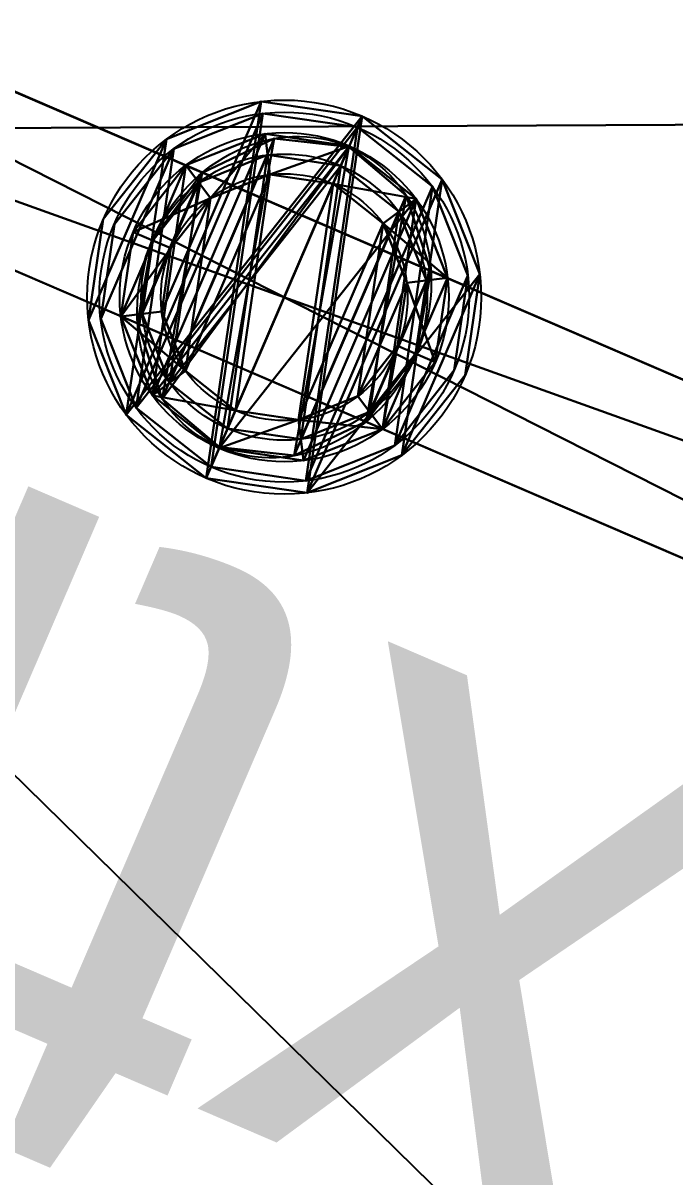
# Model space of a CAD drawing. Extents: x -372 to 678, y -263 to 741.
# Drawn here: x 207.919 to 208.911, y 74.024 to 75.78 of the extents above; entities that cross this region are included whole.
import ezdxf

# ---------------------------------------------------------------- set-up
doc = ezdxf.new("R2010")
doc.units = 0
doc.header["$LTSCALE"] = 0.0254
doc.layers.get('0').update_dxf_attribs({"linetype": 'CONTINUOUS'})
doc.layers.add('LOCATION_SNAPSHOT', color=144, linetype='CONTINUOUS')
doc.layers.add('LOCATION_TERRAIN', color=36, linetype='CONTINUOUS')

# ---------------------------------------------------------------- blocks, each defined once
blk = doc.blocks.new('LOCATION_SNAPSHOT')
at = {"color": 8}
mesh = blk.add_polyface(dxfattribs=at)
corners = [(-369.3084, -262.9446), (369.3059, 262.9472), (-371.8207, 259.3767), (371.8242, -259.3771)]
mesh.append_faces([[corners[k] for k in face] for face in [(0, 1, 2), (1, 0, 3)]], dxfattribs={"vtx0": -1, "color": 8})
blk = doc.blocks.new('LOCATION_TERRAIN')
at = {"color": 8}
mesh = blk.add_polyface(dxfattribs=at)
corners = [(219.4672, 75.6761, 3.7452), (219.4072, 88.1124, 4.8581), (206.8457, 88.0519, 4.3873)]
mesh.append_faces([[corners[k] for k in face] for face in [(0, 1, 2)]], dxfattribs={"color": 8})
mesh = blk.add_polyface(dxfattribs=at)
corners = [(219.4672, 75.6761, 3.7452), (206.8457, 88.0519, 4.3873), (206.9056, 75.6156, 3.3829)]
mesh.append_faces([[corners[k] for k in face] for face in [(0, 1, 2)]], dxfattribs={"color": 8})
mesh = blk.add_polyface(dxfattribs=at)
corners = [(219.5271, 63.2399, 3.7878), (219.4672, 75.6761, 3.7452), (206.9056, 75.6156, 3.3829)]
mesh.append_faces([[corners[k] for k in face] for face in [(0, 1, 2)]], dxfattribs={"color": 8})
mesh = blk.add_polyface(dxfattribs=at)
corners = [(219.5271, 63.2399, 3.7878), (206.9056, 75.6156, 3.3829), (206.9656, 63.1793, 3.534)]
mesh.append_faces([[corners[k] for k in face] for face in [(0, 1, 2)]], dxfattribs={"color": 8})
blk = doc.blocks.new('GROUP_52')
at = {"color": 0}
mesh = blk.add_polyface(dxfattribs=at)
corners = [(-0.25, 0.205, -0.25), (-0.0833, 0, -0.25), (-0.25, 0, -0.25), (-0.0833, 0.1756, -0.25), (-0.0697, 0.7005, -0.25), (0.077, 0.6163, -0.25), (0.2233, 1.0535, -0.25), (0.336, 0.9284, -0.25), (0.6046, 1.3085, -0.25), (0.6812, 1.1593, -0.25), (1.0417, 1.4728, -0.25), (1.0855, 1.3113, -0.25), (1.5104, 1.5534, -0.25), (1.5246, 1.3867, -0.25), (1.9896, 1.5534, -0.25), (1.9754, 1.3867, -0.25), (2.4145, 1.3113, -0.25), (2.4583, 1.4728, -0.25), (2.8188, 1.1593, -0.25), (2.8954, 1.3085, -0.25), (3.164, 0.9284, -0.25), (3.2767, 1.0535, -0.25), (3.423, 0.6163, -0.25), (3.5697, 0.7005, -0.25), (3.5833, 0.1756, -0.25), (3.75, 0.205, -0.25), (3.75, 0, -0.25), (3.5833, 0, -0.25)]
mesh.append_faces([[corners[k] for k in face] for face in [(0, 1, 2)]], dxfattribs={"vtx0": -1, "color": 0})
mesh.append_faces([[corners[k] for k in face] for face in [(1, 0, 3), (3, 4, 5), (5, 6, 7), (7, 8, 9), (9, 10, 11), (11, 12, 13), (13, 14, 15), (15, 14, 16), (16, 17, 18), (18, 19, 20), (20, 21, 22), (22, 23, 24)]], dxfattribs={"vtx0": -1, "vtx1": -1, "color": 0})
mesh.append_faces([[corners[k] for k in face] for face in [(3, 0, 4), (5, 4, 6), (7, 6, 8), (9, 8, 10), (11, 10, 12), (13, 12, 14), (16, 14, 17), (18, 17, 19), (20, 19, 21), (22, 21, 23), (24, 23, 25), (24, 25, 26)]], dxfattribs={"vtx0": -1, "vtx2": -1, "color": 0})
mesh.append_faces([[corners[k] for k in face] for face in [(26, 27, 24)]], dxfattribs={"vtx2": -1, "color": 0})
mesh = blk.add_polyface(dxfattribs=at)
corners = [(0.25, 0, 0.25), (-0.25, 0.205, 0.25), (-0.25, 0, 0.25), (-0.0697, 0.7005, 0.25), (0.2233, 1.0535, 0.25), (0.25, 0.1169, 0.25), (3.75, 0, 0.25), (3.25, 0.1169, 0.25), (3.25, 0, 0.25), (3.2767, 1.0535, 0.25), (3.5697, 0.7005, 0.25), (3.75, 0.205, 0.25), (0.6046, 1.3085, 0.25), (0.3705, 0.448, 0.25), (0.5616, 0.6783, 0.25), (0.8345, 0.8608, 0.25), (1.0417, 1.4728, 0.25), (1.1732, 0.9881, 0.25), (1.5104, 1.5534, 0.25), (1.5531, 1.0534, 0.25), (1.9896, 1.5534, 0.25), (1.9469, 1.0534, 0.25), (2.3268, 0.9881, 0.25), (2.4583, 1.4728, 0.25), (2.6655, 0.8608, 0.25), (2.8954, 1.3085, 0.25), (2.9384, 0.6783, 0.25), (3.1295, 0.448, 0.25)]
mesh.append_faces([[corners[k] for k in face] for face in [(0, 1, 2), (6, 7, 8), (10, 6, 11)]], dxfattribs={"vtx0": -1, "color": 0})
mesh.append_faces([[corners[k] for k in face] for face in [(1, 0, 3), (3, 0, 4), (9, 6, 10), (12, 15, 16), (16, 17, 18), (18, 19, 20), (20, 22, 23), (23, 24, 25), (25, 26, 9)]], dxfattribs={"vtx0": -1, "vtx1": -1, "color": 0})
mesh.append_faces([[corners[k] for k in face] for face in [(7, 6, 9)]], dxfattribs={"vtx0": -1, "vtx1": -1, "vtx2": -1, "color": 0})
mesh.append_faces([[corners[k] for k in face] for face in [(4, 0, 5), (5, 12, 4), (12, 5, 13), (12, 13, 14), (12, 14, 15), (16, 15, 17), (18, 17, 19), (20, 19, 21), (20, 21, 22), (23, 22, 24), (25, 24, 26), (9, 26, 27), (9, 27, 7)]], dxfattribs={"vtx0": -1, "vtx2": -1, "color": 0})
mesh = blk.add_polyface(dxfattribs=at)
corners = [(0.336, 0.9284), (0.0833, 0.1462), (0.077, 0.6163), (0.2238, 0.5321), (0.4488, 0.8033), (0.6812, 1.1593), (0.7579, 1.01), (1.0855, 1.3113), (1.1293, 1.1497), (1.5246, 1.3867), (1.5389, 1.2201), (1.9754, 1.3867), (1.9611, 1.2201), (2.3707, 1.1497), (2.4145, 1.3113), (2.7421, 1.01), (2.8188, 1.1593), (3.0512, 0.8033), (3.164, 0.9284), (3.2762, 0.5321), (3.423, 0.6163), (3.4167, 0.1462), (3.5833, 0), (3.4167, 0), (3.5833, 0.1756), (-0.0833, 0.1756), (0.0833, 0), (-0.0833, 0)]
mesh.append_faces([[corners[k] for k in face] for face in [(21, 22, 23), (22, 20, 24), (25, 26, 27)]], dxfattribs={"vtx0": -1, "color": 0})
mesh.append_faces([[corners[k] for k in face] for face in [(0, 1, 2), (1, 0, 3), (3, 0, 4), (4, 5, 6), (6, 7, 8), (8, 9, 10), (10, 11, 12), (12, 11, 13), (13, 14, 15), (15, 16, 17), (17, 18, 19), (19, 20, 21), (26, 2, 1)]], dxfattribs={"vtx0": -1, "vtx1": -1, "color": 0})
mesh.append_faces([[corners[k] for k in face] for face in [(22, 21, 20)]], dxfattribs={"vtx0": -1, "vtx1": -1, "vtx2": -1, "color": 0})
mesh.append_faces([[corners[k] for k in face] for face in [(4, 0, 5), (6, 5, 7), (8, 7, 9), (10, 9, 11), (13, 11, 14), (15, 14, 16), (17, 16, 18), (19, 18, 20), (26, 25, 2)]], dxfattribs={"vtx0": -1, "vtx2": -1, "color": 0})
mesh = blk.add_polyface(dxfattribs=at)
corners = [(0.4488, 0.8033, -0.25), (0.25, 0.1169, -0.25), (0.2238, 0.5321, -0.25), (0.3705, 0.448, -0.25), (0.5616, 0.6783, -0.25), (0.7579, 1.01, -0.25), (0.8345, 0.8608, -0.25), (1.1293, 1.1497, -0.25), (1.1732, 0.9881, -0.25), (1.5389, 1.2201, -0.25), (1.5531, 1.0534, -0.25), (1.9611, 1.2201, -0.25), (1.9469, 1.0534, -0.25), (2.3268, 0.9881, -0.25), (2.3707, 1.1497, -0.25), (2.6655, 0.8608, -0.25), (2.7421, 1.01, -0.25), (2.9384, 0.6783, -0.25), (3.0512, 0.8033, -0.25), (3.1295, 0.448, -0.25), (3.2762, 0.5321, -0.25), (3.25, 0.1169, -0.25), (3.4167, 0, -0.25), (3.25, 0, -0.25), (3.4167, 0.1462, -0.25), (0.0833, 0, -0.25), (0.0833, 0.1462, -0.25), (0.25, 0, -0.25)]
mesh.append_faces([[corners[k] for k in face] for face in [(21, 22, 23), (22, 20, 24), (2, 25, 26)]], dxfattribs={"vtx0": -1, "color": 0})
mesh.append_faces([[corners[k] for k in face] for face in [(0, 1, 2), (1, 0, 3), (3, 0, 4), (4, 5, 6), (6, 7, 8), (8, 9, 10), (10, 11, 12), (12, 11, 13), (13, 14, 15), (15, 16, 17), (17, 18, 19), (19, 20, 21), (25, 2, 27), (27, 2, 1)]], dxfattribs={"vtx0": -1, "vtx1": -1, "color": 0})
mesh.append_faces([[corners[k] for k in face] for face in [(22, 21, 20)]], dxfattribs={"vtx0": -1, "vtx1": -1, "vtx2": -1, "color": 0})
mesh.append_faces([[corners[k] for k in face] for face in [(4, 0, 5), (6, 5, 7), (8, 7, 9), (10, 9, 11), (13, 11, 14), (15, 14, 16), (17, 16, 18), (19, 18, 20)]], dxfattribs={"vtx0": -1, "vtx2": -1, "color": 0})
blk = doc.blocks.new('GROUP72_2')
at = {"color": 9}
blk.add_blockref('GROUP_52', (0, 0), dxfattribs=at)
blk = doc.blocks.new('GROUP71_2')
at = {"color": 0}
ref = blk.add_blockref('GROUP72_2', (0, 0), dxfattribs=at)
ref.add_attrib('Skp_GroupInstanceName', 'extrusions', (0, 0), dxfattribs={"height": 1})
blk = doc.blocks.new('GROUP_50')
at = {"color": 0}
mesh = blk.add_polyface(dxfattribs=at)
corners = [(0, -0.25, 0.25), (2, 0.25, 0.25), (0, 0.25, 0.25), (2, -0.25, 0.25)]
mesh.append_faces([[corners[k] for k in face] for face in [(0, 1, 2), (1, 0, 3)]], dxfattribs={"vtx0": -1, "color": 0})
mesh = blk.add_polyface(dxfattribs=at)
corners = [(2, 0.0833), (0, -0.0833), (0, 0.0833), (2, -0.0833)]
mesh.append_faces([[corners[k] for k in face] for face in [(0, 1, 2), (1, 0, 3)]], dxfattribs={"vtx0": -1, "color": 0})
mesh = blk.add_polyface(dxfattribs=at)
corners = [(0, -0.0833), (2, -0.0833, -0.25), (0, -0.0833, -0.25), (2, -0.0833)]
mesh.append_faces([[corners[k] for k in face] for face in [(0, 1, 2), (1, 0, 3)]], dxfattribs={"vtx0": -1, "color": 0})
mesh = blk.add_polyface(dxfattribs=at)
corners = [(2, -0.0833, -0.25), (0, -0.25, -0.25), (0, -0.0833, -0.25), (2, -0.25, -0.25)]
mesh.append_faces([[corners[k] for k in face] for face in [(0, 1, 2), (1, 0, 3)]], dxfattribs={"vtx0": -1, "color": 0})
mesh = blk.add_polyface(dxfattribs=at)
corners = [(2, -0.25, 0.25), (0, -0.25, -0.25), (2, -0.25, -0.25), (0, -0.25, 0.25)]
mesh.append_faces([[corners[k] for k in face] for face in [(0, 1, 2), (1, 0, 3)]], dxfattribs={"vtx0": -1, "color": 0})
blk = doc.blocks.new('GROUP60_21')
at = {"color": 9}
blk.add_blockref('GROUP_50', (0, 0), dxfattribs=at)
blk = doc.blocks.new('GROUP60_9')
at = {"color": 0}
ref = blk.add_blockref('GROUP60_21', (0, 0), dxfattribs=at)
ref.add_attrib('Skp_GroupInstanceName', 'extrusions', (0, 0), dxfattribs={"height": 1})
blk = doc.blocks.new('GROUP_17')
at = {"color": 0}
for p, q in [((3.5, 0.25, 0.375), (-0.5, 0.25, 0.375)), ((-0.5, 0.25), (3.5, 0.25)), ((3.5, 0.25, 0.375), (-0.5, 0.25, 0.375)), ((-0.5, 0.25), (3.5, 0.25)), ((3.5, 0, 0.375), (-0.5, 0, 0.375)), ((-0.5, 0), (3.5, 0)), ((-0.5, 0), (3.5, 0)), ((3.5, 0, 0.375), (-0.5, 0, 0.375))]:
    blk.add_line(p, q, dxfattribs=at)
mesh = blk.add_polyface(dxfattribs=at)
corners = [(3.5, 0, 0.375), (-0.5, 0.25, 0.375), (-0.5, 0, 0.375), (3.5, 0.25, 0.375)]
mesh.append_faces([[corners[k] for k in face] for face in [(0, 1, 2), (1, 0, 3)]], dxfattribs={"vtx0": -1, "color": 0})
mesh = blk.add_polyface(dxfattribs=at)
corners = [(3.5, 0.25), (-0.5, 0), (-0.5, 0.25), (3.5, 0)]
mesh.append_faces([[corners[k] for k in face] for face in [(0, 1, 2), (1, 0, 3)]], dxfattribs={"vtx0": -1, "color": 0})
mesh = blk.add_polyface(dxfattribs=at)
corners = [(-0.5, 0.25, 0.375), (3.5, 0.25), (-0.5, 0.25), (3.5, 0.25, 0.375)]
mesh.append_faces([[corners[k] for k in face] for face in [(0, 1, 2), (1, 0, 3)]], dxfattribs={"vtx0": -1, "color": 0})
mesh = blk.add_polyface(dxfattribs=at)
corners = [(3.5, 0, 0.375), (-0.5, 0), (3.5, 0), (-0.5, 0, 0.375)]
mesh.append_faces([[corners[k] for k in face] for face in [(0, 1, 2), (1, 0, 3)]], dxfattribs={"vtx0": -1, "color": 0})
blk = doc.blocks.new('GROUP_15')
at = {"color": 0}
for p, q in [((0.2505, 0.4384, 8), (0.2505, 0.501)), ((0.2505, 0.4384, 8), (0.2505, 0.501)), ((0.1566, 0.4132, 8), (0.1252, 0.4674)), ((0.1566, 0.4132, 8), (0.1252, 0.4674)), ((0.3444, 0.4132, 8), (0.3757, 0.4674)), ((0.3444, 0.4132, 8), (0.3757, 0.4674)), ((0.0878, 0.3444, 8), (0.0336, 0.3757)), ((0.0878, 0.3444, 8), (0.0336, 0.3757)), ((0.4132, 0.3444, 8), (0.4674, 0.3757)), ((0.4132, 0.3444, 8), (0.4674, 0.3757)), ((0.0626, 0.2505, 8), (0, 0.2505)), ((0.0626, 0.2505, 8), (0, 0.2505)), ((0.4384, 0.2505, 8), (0.501, 0.2505)), ((0.4384, 0.2505, 8), (0.501, 0.2505)), ((0.0878, 0.1566, 8), (0.0336, 0.1252)), ((0.0878, 0.1566, 8), (0.0336, 0.1252)), ((0.4132, 0.1566, 8), (0.4674, 0.1252)), ((0.4132, 0.1566, 8), (0.4674, 0.1252)), ((0.1566, 0.0878, 8), (0.1252, 0.0336)), ((0.1566, 0.0878, 8), (0.1252, 0.0336)), ((0.3444, 0.0878, 8), (0.3757, 0.0336)), ((0.3444, 0.0878, 8), (0.3757, 0.0336)), ((0.2505, 0.0626, 8), (0.2505, 0)), ((0.2505, 0.0626, 8), (0.2505, 0))]:
    blk.add_line(p, q, dxfattribs=at)
for centre, radius in [((0.2505, 0.2505), 0.2505), ((0.2505, 0.2505), 0.2505), ((0.2505, 0.2505), 0.2505), ((0.2505, 0.2505), 0.2505), ((0.2505, 0.2505), 0.2505), ((0.2505, 0.2505), 0.2505), ((0.2505, 0.2505), 0.2505), ((0.2505, 0.2505), 0.2505), ((0.2505, 0.2505), 0.2505), ((0.2505, 0.2505), 0.2505), ((0.2505, 0.2505), 0.2505), ((0.2505, 0.2505), 0.2505), ((0.2505, 0.2505), 0.2505), ((0.2505, 0.2505, 8), 0.1879), ((0.2505, 0.2505, 8), 0.1879), ((0.2505, 0.2505, 8), 0.1879), ((0.2505, 0.2505, 8), 0.1879), ((0.2505, 0.2505, 8), 0.1879), ((0.2505, 0.2505, 8), 0.1879), ((0.2505, 0.2505, 8), 0.1879), ((0.2505, 0.2505, 8), 0.1879), ((0.2505, 0.2505, 8), 0.1879), ((0.2505, 0.2505, 8), 0.1879), ((0.2505, 0.2505, 8), 0.1879), ((0.2505, 0.2505, 8), 0.1879), ((0.2505, 0.2505, 8), 0.1879)]:
    blk.add_circle(centre, radius, dxfattribs=at)
mesh = blk.add_polyface(dxfattribs=at)
corners = [(0.0336, 0.3757), (0.0336, 0.1252), (0, 0.2505), (0.1252, 0.0336), (0.1252, 0.4674), (0.2505, 0.501), (0.2505, 0), (0.3757, 0.4674), (0.3757, 0.0336), (0.4674, 0.1252), (0.4674, 0.3757), (0.501, 0.2505)]
mesh.append_faces([[corners[k] for k in face] for face in [(0, 1, 2), (9, 10, 11)]], dxfattribs={"vtx0": -1, "color": 0})
mesh.append_faces([[corners[k] for k in face] for face in [(1, 0, 3), (3, 5, 6), (6, 7, 8), (8, 7, 9)]], dxfattribs={"vtx0": -1, "vtx1": -1, "color": 0})
mesh.append_faces([[corners[k] for k in face] for face in [(3, 0, 4), (3, 4, 5), (6, 5, 7), (9, 7, 10)]], dxfattribs={"vtx0": -1, "vtx2": -1, "color": 0})
mesh = blk.add_polyface(dxfattribs=at)
corners = [(0.1566, 0.4132, 8), (0.2505, 0.501), (0.1252, 0.4674), (0.2505, 0.4384, 8)]
mesh.append_faces([[corners[k] for k in face] for face in [(0, 1, 2), (1, 0, 3)]], dxfattribs={"vtx0": -1, "color": 0})
mesh = blk.add_polyface(dxfattribs=at)
corners = [(0.2505, 0.4384, 8), (0.3757, 0.4674), (0.2505, 0.501), (0.3444, 0.4132, 8)]
mesh.append_faces([[corners[k] for k in face] for face in [(0, 1, 2), (1, 0, 3)]], dxfattribs={"vtx0": -1, "color": 0})
mesh = blk.add_polyface(dxfattribs=at)
corners = [(0.1566, 0.4132, 8), (0.0336, 0.3757), (0.0878, 0.3444, 8), (0.1252, 0.4674)]
mesh.append_faces([[corners[k] for k in face] for face in [(0, 1, 2), (1, 0, 3)]], dxfattribs={"vtx0": -1, "color": 0})
mesh = blk.add_polyface(dxfattribs=at)
corners = [(0.4674, 0.3757), (0.3444, 0.4132, 8), (0.4132, 0.3444, 8), (0.3757, 0.4674)]
mesh.append_faces([[corners[k] for k in face] for face in [(0, 1, 2), (1, 0, 3)]], dxfattribs={"vtx0": -1, "color": 0})
mesh = blk.add_polyface(dxfattribs=at)
corners = [(0.0878, 0.1566, 8), (0.0878, 0.3444, 8), (0.0626, 0.2505, 8), (0.1566, 0.0878, 8), (0.1566, 0.4132, 8), (0.2505, 0.0626, 8), (0.2505, 0.4384, 8), (0.3444, 0.0878, 8), (0.3444, 0.4132, 8), (0.4132, 0.1566, 8), (0.4132, 0.3444, 8), (0.4384, 0.2505, 8)]
mesh.append_faces([[corners[k] for k in face] for face in [(0, 1, 2), (10, 9, 11)]], dxfattribs={"vtx0": -1, "color": 0})
mesh.append_faces([[corners[k] for k in face] for face in [(1, 3, 4), (4, 5, 6), (6, 7, 8), (8, 9, 10)]], dxfattribs={"vtx0": -1, "vtx1": -1, "color": 0})
mesh.append_faces([[corners[k] for k in face] for face in [(1, 0, 3), (4, 3, 5), (6, 5, 7), (8, 7, 9)]], dxfattribs={"vtx0": -1, "vtx2": -1, "color": 0})
mesh = blk.add_polyface(dxfattribs=at)
corners = [(0.0626, 0.2505, 8), (0.0336, 0.3757), (0, 0.2505), (0.0878, 0.3444, 8)]
mesh.append_faces([[corners[k] for k in face] for face in [(0, 1, 2), (1, 0, 3)]], dxfattribs={"vtx0": -1, "color": 0})
mesh = blk.add_polyface(dxfattribs=at)
corners = [(0.4674, 0.3757), (0.4384, 0.2505, 8), (0.501, 0.2505), (0.4132, 0.3444, 8)]
mesh.append_faces([[corners[k] for k in face] for face in [(0, 1, 2), (1, 0, 3)]], dxfattribs={"vtx0": -1, "color": 0})
mesh = blk.add_polyface(dxfattribs=at)
corners = [(0.0878, 0.1566, 8), (0, 0.2505), (0.0336, 0.1252), (0.0626, 0.2505, 8)]
mesh.append_faces([[corners[k] for k in face] for face in [(0, 1, 2), (1, 0, 3)]], dxfattribs={"vtx0": -1, "color": 0})
mesh = blk.add_polyface(dxfattribs=at)
corners = [(0.501, 0.2505), (0.4132, 0.1566, 8), (0.4674, 0.1252), (0.4384, 0.2505, 8)]
mesh.append_faces([[corners[k] for k in face] for face in [(0, 1, 2), (1, 0, 3)]], dxfattribs={"vtx0": -1, "color": 0})
mesh = blk.add_polyface(dxfattribs=at)
corners = [(0.1566, 0.0878, 8), (0.0336, 0.1252), (0.1252, 0.0336), (0.0878, 0.1566, 8)]
mesh.append_faces([[corners[k] for k in face] for face in [(0, 1, 2), (1, 0, 3)]], dxfattribs={"vtx0": -1, "color": 0})
mesh = blk.add_polyface(dxfattribs=at)
corners = [(0.4132, 0.1566, 8), (0.3757, 0.0336), (0.4674, 0.1252), (0.3444, 0.0878, 8)]
mesh.append_faces([[corners[k] for k in face] for face in [(0, 1, 2), (1, 0, 3)]], dxfattribs={"vtx0": -1, "color": 0})
mesh = blk.add_polyface(dxfattribs=at)
corners = [(0.2505, 0.0626, 8), (0.1252, 0.0336), (0.2505, 0), (0.1566, 0.0878, 8)]
mesh.append_faces([[corners[k] for k in face] for face in [(0, 1, 2), (1, 0, 3)]], dxfattribs={"vtx0": -1, "color": 0})
mesh = blk.add_polyface(dxfattribs=at)
corners = [(0.3444, 0.0878, 8), (0.2505, 0), (0.3757, 0.0336), (0.2505, 0.0626, 8)]
mesh.append_faces([[corners[k] for k in face] for face in [(0, 1, 2), (1, 0, 3)]], dxfattribs={"vtx0": -1, "color": 0})
blk = doc.blocks.new('GROUP_16')
at = {"color": 0}
for p, q in [((0.2816, 0.5631), (0.2816, 0.5631, 0.03)), ((0.2816, 0.5631), (0.2816, 0.5631, 0.03)), ((0.1408, 0.5254), (0.1408, 0.5254, 0.03)), ((0.1408, 0.5254), (0.1408, 0.5254, 0.03)), ((0.4223, 0.5254), (0.4223, 0.5254, 0.03)), ((0.4223, 0.5254), (0.4223, 0.5254, 0.03)), ((0.0377, 0.4223), (0.0377, 0.4223, 0.03)), ((0.0377, 0.4223), (0.0377, 0.4223, 0.03)), ((0.5254, 0.4223), (0.5254, 0.4223, 0.03)), ((0.5254, 0.4223), (0.5254, 0.4223, 0.03)), ((0, 0.2816), (0, 0.2816, 0.03)), ((0, 0.2816), (0, 0.2816, 0.03)), ((0.5631, 0.2816), (0.5631, 0.2816, 0.03)), ((0.5631, 0.2816), (0.5631, 0.2816, 0.03)), ((0.0377, 0.1408), (0.0377, 0.1408, 0.03)), ((0.0377, 0.1408), (0.0377, 0.1408, 0.03)), ((0.5254, 0.1408), (0.5254, 0.1408, 0.03)), ((0.5254, 0.1408), (0.5254, 0.1408, 0.03)), ((0.1408, 0.0377), (0.1408, 0.0377, 0.03)), ((0.1408, 0.0377), (0.1408, 0.0377, 0.03)), ((0.4223, 0.0377), (0.4223, 0.0377, 0.03)), ((0.4223, 0.0377), (0.4223, 0.0377, 0.03)), ((0.2816, 0), (0.2816, 0, 0.03)), ((0.2816, 0), (0.2816, 0, 0.03))]:
    blk.add_line(p, q, dxfattribs=at)
for centre in [(0.2816, 0.2816), (0.2816, 0.2816, 0.03), (0.2816, 0.2816), (0.2816, 0.2816, 0.03), (0.2816, 0.2816), (0.2816, 0.2816, 0.03), (0.2816, 0.2816), (0.2816, 0.2816, 0.03), (0.2816, 0.2816), (0.2816, 0.2816, 0.03), (0.2816, 0.2816), (0.2816, 0.2816, 0.03), (0.2816, 0.2816), (0.2816, 0.2816, 0.03), (0.2816, 0.2816), (0.2816, 0.2816, 0.03), (0.2816, 0.2816), (0.2816, 0.2816, 0.03), (0.2816, 0.2816), (0.2816, 0.2816, 0.03), (0.2816, 0.2816), (0.2816, 0.2816, 0.03), (0.2816, 0.2816), (0.2816, 0.2816, 0.03), (0.2816, 0.2816, 0.03), (0.2816, 0.2816)]:
    blk.add_circle(centre, 0.2816, dxfattribs=at)
mesh = blk.add_polyface(dxfattribs=at)
corners = [(0.0377, 0.1408, 0.03), (0.0377, 0.4223, 0.03), (0, 0.2816, 0.03), (0.1408, 0.0377, 0.03), (0.1408, 0.5254, 0.03), (0.2816, 0, 0.03), (0.2816, 0.5631, 0.03), (0.4223, 0.0377, 0.03), (0.4223, 0.5254, 0.03), (0.5254, 0.1408, 0.03), (0.5254, 0.4223, 0.03), (0.5631, 0.2816, 0.03)]
mesh.append_faces([[corners[k] for k in face] for face in [(0, 1, 2), (10, 9, 11)]], dxfattribs={"vtx0": -1, "color": 0})
mesh.append_faces([[corners[k] for k in face] for face in [(1, 3, 4), (4, 5, 6), (6, 7, 8), (8, 9, 10)]], dxfattribs={"vtx0": -1, "vtx1": -1, "color": 0})
mesh.append_faces([[corners[k] for k in face] for face in [(1, 0, 3), (4, 3, 5), (6, 5, 7), (8, 7, 9)]], dxfattribs={"vtx0": -1, "vtx2": -1, "color": 0})
mesh = blk.add_polyface(dxfattribs=at)
corners = [(0.0377, 0.4223), (0.0377, 0.1408), (0, 0.2816), (0.1408, 0.0377), (0.1408, 0.5254), (0.2816, 0), (0.2816, 0.5631), (0.4223, 0.5254), (0.4223, 0.0377), (0.5254, 0.1408), (0.5254, 0.4223), (0.5631, 0.2816)]
mesh.append_faces([[corners[k] for k in face] for face in [(0, 1, 2), (9, 10, 11)]], dxfattribs={"vtx0": -1, "color": 0})
mesh.append_faces([[corners[k] for k in face] for face in [(1, 0, 3), (3, 4, 5), (5, 7, 8), (8, 7, 9)]], dxfattribs={"vtx0": -1, "vtx1": -1, "color": 0})
mesh.append_faces([[corners[k] for k in face] for face in [(3, 0, 4), (5, 4, 6), (5, 6, 7), (9, 7, 10)]], dxfattribs={"vtx0": -1, "vtx2": -1, "color": 0})
mesh = blk.add_polyface(dxfattribs=at)
corners = [(0.1408, 0.5254, 0.03), (0.2816, 0.5631), (0.1408, 0.5254), (0.2816, 0.5631, 0.03)]
mesh.append_faces([[corners[k] for k in face] for face in [(0, 1, 2), (1, 0, 3)]], dxfattribs={"vtx0": -1, "color": 0})
mesh = blk.add_polyface(dxfattribs=at)
corners = [(0.2816, 0.5631, 0.03), (0.4223, 0.5254), (0.2816, 0.5631), (0.4223, 0.5254, 0.03)]
mesh.append_faces([[corners[k] for k in face] for face in [(0, 1, 2), (1, 0, 3)]], dxfattribs={"vtx0": -1, "color": 0})
mesh = blk.add_polyface(dxfattribs=at)
corners = [(0.1408, 0.5254, 0.03), (0.0377, 0.4223), (0.0377, 0.4223, 0.03), (0.1408, 0.5254)]
mesh.append_faces([[corners[k] for k in face] for face in [(0, 1, 2), (1, 0, 3)]], dxfattribs={"vtx0": -1, "color": 0})
mesh = blk.add_polyface(dxfattribs=at)
corners = [(0.4223, 0.5254), (0.5254, 0.4223, 0.03), (0.5254, 0.4223), (0.4223, 0.5254, 0.03)]
mesh.append_faces([[corners[k] for k in face] for face in [(0, 1, 2), (1, 0, 3)]], dxfattribs={"vtx0": -1, "color": 0})
mesh = blk.add_polyface(dxfattribs=at)
corners = [(0.0377, 0.4223, 0.03), (0, 0.2816), (0, 0.2816, 0.03), (0.0377, 0.4223)]
mesh.append_faces([[corners[k] for k in face] for face in [(0, 1, 2), (1, 0, 3)]], dxfattribs={"vtx0": -1, "color": 0})
mesh = blk.add_polyface(dxfattribs=at)
corners = [(0.5254, 0.4223), (0.5631, 0.2816, 0.03), (0.5631, 0.2816), (0.5254, 0.4223, 0.03)]
mesh.append_faces([[corners[k] for k in face] for face in [(0, 1, 2), (1, 0, 3)]], dxfattribs={"vtx0": -1, "color": 0})
mesh = blk.add_polyface(dxfattribs=at)
corners = [(0, 0.2816, 0.03), (0.0377, 0.1408), (0.0377, 0.1408, 0.03), (0, 0.2816)]
mesh.append_faces([[corners[k] for k in face] for face in [(0, 1, 2), (1, 0, 3)]], dxfattribs={"vtx0": -1, "color": 0})
mesh = blk.add_polyface(dxfattribs=at)
corners = [(0.5631, 0.2816), (0.5254, 0.1408, 0.03), (0.5254, 0.1408), (0.5631, 0.2816, 0.03)]
mesh.append_faces([[corners[k] for k in face] for face in [(0, 1, 2), (1, 0, 3)]], dxfattribs={"vtx0": -1, "color": 0})
mesh = blk.add_polyface(dxfattribs=at)
corners = [(0.1408, 0.0377, 0.03), (0.0377, 0.1408), (0.1408, 0.0377), (0.0377, 0.1408, 0.03)]
mesh.append_faces([[corners[k] for k in face] for face in [(0, 1, 2), (1, 0, 3)]], dxfattribs={"vtx0": -1, "color": 0})
mesh = blk.add_polyface(dxfattribs=at)
corners = [(0.5254, 0.1408, 0.03), (0.4223, 0.0377), (0.5254, 0.1408), (0.4223, 0.0377, 0.03)]
mesh.append_faces([[corners[k] for k in face] for face in [(0, 1, 2), (1, 0, 3)]], dxfattribs={"vtx0": -1, "color": 0})
mesh = blk.add_polyface(dxfattribs=at)
corners = [(0.2816, 0, 0.03), (0.1408, 0.0377), (0.2816, 0), (0.1408, 0.0377, 0.03)]
mesh.append_faces([[corners[k] for k in face] for face in [(0, 1, 2), (1, 0, 3)]], dxfattribs={"vtx0": -1, "color": 0})
mesh = blk.add_polyface(dxfattribs=at)
corners = [(0.4223, 0.0377, 0.03), (0.2816, 0), (0.4223, 0.0377), (0.2816, 0, 0.03)]
mesh.append_faces([[corners[k] for k in face] for face in [(0, 1, 2), (1, 0, 3)]], dxfattribs={"vtx0": -1, "color": 0})
blk = doc.blocks.new('GROUP_7')
at = {"color": 0}
for p, q in [((0.3, 0.6, 0.5), (0.3, 0.6)), ((0.3, 0.6, 0.5), (0.3, 0.6)), ((0.15, 0.5598, 0.5), (0.15, 0.5598)), ((0.15, 0.5598, 0.5), (0.15, 0.5598)), ((0.45, 0.5598, 0.5), (0.45, 0.5598)), ((0.45, 0.5598, 0.5), (0.45, 0.5598)), ((0.0402, 0.45, 0.5), (0.0402, 0.45)), ((0.0402, 0.45, 0.5), (0.0402, 0.45)), ((0.5598, 0.45, 0.5), (0.5598, 0.45)), ((0.5598, 0.45, 0.5), (0.5598, 0.45)), ((0, 0.3, 0.5), (0, 0.3)), ((0, 0.3, 0.5), (0, 0.3)), ((0.6, 0.3, 0.5), (0.6, 0.3)), ((0.6, 0.3, 0.5), (0.6, 0.3)), ((0.0402, 0.15, 0.5), (0.0402, 0.15)), ((0.0402, 0.15, 0.5), (0.0402, 0.15)), ((0.5598, 0.15, 0.5), (0.5598, 0.15)), ((0.5598, 0.15, 0.5), (0.5598, 0.15)), ((0.15, 0.0402, 0.5), (0.15, 0.0402)), ((0.15, 0.0402, 0.5), (0.15, 0.0402)), ((0.45, 0.0402, 0.5), (0.45, 0.0402)), ((0.45, 0.0402, 0.5), (0.45, 0.0402)), ((0.3, 0, 0.5), (0.3, 0)), ((0.3, 0, 0.5), (0.3, 0))]:
    blk.add_line(p, q, dxfattribs=at)
for centre in [(0.3, 0.3, 0.5), (0.3, 0.3, 0.5), (0.3, 0.3), (0.3, 0.3, 0.5), (0.3, 0.3), (0.3, 0.3, 0.5), (0.3, 0.3), (0.3, 0.3, 0.5), (0.3, 0.3), (0.3, 0.3, 0.5), (0.3, 0.3), (0.3, 0.3, 0.5), (0.3, 0.3), (0.3, 0.3, 0.5), (0.3, 0.3), (0.3, 0.3, 0.5), (0.3, 0.3), (0.3, 0.3, 0.5), (0.3, 0.3), (0.3, 0.3, 0.5), (0.3, 0.3), (0.3, 0.3, 0.5), (0.3, 0.3), (0.3, 0.3, 0.5), (0.3, 0.3), (0.3, 0.3)]:
    blk.add_circle(centre, 0.3, dxfattribs=at)
mesh = blk.add_polyface(dxfattribs=at)
corners = [(0.0402, 0.15, 0.5), (0.0402, 0.45, 0.5), (0, 0.3, 0.5), (0.15, 0.0402, 0.5), (0.15, 0.5598, 0.5), (0.3, 0, 0.5), (0.3, 0.6, 0.5), (0.45, 0.0402, 0.5), (0.45, 0.5598, 0.5), (0.5598, 0.15, 0.5), (0.5598, 0.45, 0.5), (0.6, 0.3, 0.5)]
mesh.append_faces([[corners[k] for k in face] for face in [(0, 1, 2), (10, 9, 11)]], dxfattribs={"vtx0": -1, "color": 0})
mesh.append_faces([[corners[k] for k in face] for face in [(1, 3, 4), (4, 5, 6), (6, 7, 8), (8, 9, 10)]], dxfattribs={"vtx0": -1, "vtx1": -1, "color": 0})
mesh.append_faces([[corners[k] for k in face] for face in [(1, 0, 3), (4, 3, 5), (6, 5, 7), (8, 7, 9)]], dxfattribs={"vtx0": -1, "vtx2": -1, "color": 0})
mesh = blk.add_polyface(dxfattribs=at)
corners = [(0.0402, 0.45), (0.0402, 0.15), (0, 0.3), (0.15, 0.5598), (0.15, 0.0402), (0.3, 0), (0.3, 0.6), (0.45, 0.5598), (0.45, 0.0402), (0.5598, 0.15), (0.5598, 0.45), (0.6, 0.3)]
mesh.append_faces([[corners[k] for k in face] for face in [(0, 1, 2), (9, 10, 11)]], dxfattribs={"vtx0": -1, "color": 0})
mesh.append_faces([[corners[k] for k in face] for face in [(1, 3, 4), (4, 3, 5), (5, 7, 8), (8, 7, 9)]], dxfattribs={"vtx0": -1, "vtx1": -1, "color": 0})
mesh.append_faces([[corners[k] for k in face] for face in [(1, 0, 3), (5, 3, 6), (5, 6, 7), (9, 7, 10)]], dxfattribs={"vtx0": -1, "vtx2": -1, "color": 0})
mesh = blk.add_polyface(dxfattribs=at)
corners = [(0.15, 0.5598, 0.5), (0.3, 0.6), (0.15, 0.5598), (0.3, 0.6, 0.5)]
mesh.append_faces([[corners[k] for k in face] for face in [(0, 1, 2), (1, 0, 3)]], dxfattribs={"vtx0": -1, "color": 0})
mesh = blk.add_polyface(dxfattribs=at)
corners = [(0.3, 0.6, 0.5), (0.45, 0.5598), (0.3, 0.6), (0.45, 0.5598, 0.5)]
mesh.append_faces([[corners[k] for k in face] for face in [(0, 1, 2), (1, 0, 3)]], dxfattribs={"vtx0": -1, "color": 0})
mesh = blk.add_polyface(dxfattribs=at)
corners = [(0.0402, 0.45, 0.5), (0.15, 0.5598), (0.0402, 0.45), (0.15, 0.5598, 0.5)]
mesh.append_faces([[corners[k] for k in face] for face in [(0, 1, 2), (1, 0, 3)]], dxfattribs={"vtx0": -1, "color": 0})
mesh = blk.add_polyface(dxfattribs=at)
corners = [(0.45, 0.5598, 0.5), (0.5598, 0.45), (0.45, 0.5598), (0.5598, 0.45, 0.5)]
mesh.append_faces([[corners[k] for k in face] for face in [(0, 1, 2), (1, 0, 3)]], dxfattribs={"vtx0": -1, "color": 0})
mesh = blk.add_polyface(dxfattribs=at)
corners = [(0.0402, 0.45, 0.5), (0, 0.3), (0, 0.3, 0.5), (0.0402, 0.45)]
mesh.append_faces([[corners[k] for k in face] for face in [(0, 1, 2), (1, 0, 3)]], dxfattribs={"vtx0": -1, "color": 0})
mesh = blk.add_polyface(dxfattribs=at)
corners = [(0.5598, 0.45), (0.6, 0.3, 0.5), (0.6, 0.3), (0.5598, 0.45, 0.5)]
mesh.append_faces([[corners[k] for k in face] for face in [(0, 1, 2), (1, 0, 3)]], dxfattribs={"vtx0": -1, "color": 0})
mesh = blk.add_polyface(dxfattribs=at)
corners = [(0, 0.3, 0.5), (0.0402, 0.15), (0.0402, 0.15, 0.5), (0, 0.3)]
mesh.append_faces([[corners[k] for k in face] for face in [(0, 1, 2), (1, 0, 3)]], dxfattribs={"vtx0": -1, "color": 0})
mesh = blk.add_polyface(dxfattribs=at)
corners = [(0.6, 0.3), (0.5598, 0.15, 0.5), (0.5598, 0.15), (0.6, 0.3, 0.5)]
mesh.append_faces([[corners[k] for k in face] for face in [(0, 1, 2), (1, 0, 3)]], dxfattribs={"vtx0": -1, "color": 0})
mesh = blk.add_polyface(dxfattribs=at)
corners = [(0.0402, 0.15, 0.5), (0.15, 0.0402), (0.15, 0.0402, 0.5), (0.0402, 0.15)]
mesh.append_faces([[corners[k] for k in face] for face in [(0, 1, 2), (1, 0, 3)]], dxfattribs={"vtx0": -1, "color": 0})
mesh = blk.add_polyface(dxfattribs=at)
corners = [(0.5598, 0.15, 0.5), (0.45, 0.0402), (0.5598, 0.15), (0.45, 0.0402, 0.5)]
mesh.append_faces([[corners[k] for k in face] for face in [(0, 1, 2), (1, 0, 3)]], dxfattribs={"vtx0": -1, "color": 0})
mesh = blk.add_polyface(dxfattribs=at)
corners = [(0.3, 0, 0.5), (0.15, 0.0402), (0.3, 0), (0.15, 0.0402, 0.5)]
mesh.append_faces([[corners[k] for k in face] for face in [(0, 1, 2), (1, 0, 3)]], dxfattribs={"vtx0": -1, "color": 0})
mesh = blk.add_polyface(dxfattribs=at)
corners = [(0.45, 0.0402, 0.5), (0.3, 0), (0.45, 0.0402), (0.3, 0, 0.5)]
mesh.append_faces([[corners[k] for k in face] for face in [(0, 1, 2), (1, 0, 3)]], dxfattribs={"vtx0": -1, "color": 0})
blk = doc.blocks.new('GROUP_12')
at = {"color": 252}
blk.add_blockref('GROUP_7', (1.7, -0.175, -0.5), dxfattribs=at)
at = {"color": 0}
for name, p in [('GROUP_16', (1.7184, -0.1566)), ('GROUP_15', (1.7495, -0.1255)), ('GROUP_17', (0.5, 0, 8))]:
    blk.add_blockref(name, p, dxfattribs=at)
for p, xscale, yscale in [((1.781, -0.124, 4), 0.7776459354743306, 0.8841958100627113), ((1.7821, -0.0929, 7.97), 0.7738184641980966, 0.7738184641980966)]:
    blk.add_blockref('GROUP_16', p, dxfattribs=dict(at, xscale=xscale, yscale=yscale))
blk = doc.blocks.new('GROUP5_1')
at = {"color": 9}
blk.add_blockref('GROUP_12', (-3.75, -0.125, -7.75), dxfattribs=at)
blk = doc.blocks.new('GROUP_49')
at = {"color": 0}
mesh = blk.add_polyface(dxfattribs=at)
corners = [(0, 0.25, -0.25), (63.5636, 0.0833, -0.25), (0, 0.0833, -0.25), (63.5636, 0.25, -0.25)]
mesh.append_faces([[corners[k] for k in face] for face in [(0, 1, 2), (1, 0, 3)]], dxfattribs={"vtx0": -1, "color": 0})
mesh = blk.add_polyface(dxfattribs=at)
corners = [(63.5636, -0.25, 0.25), (0, 0.25, 0.25), (0, -0.25, 0.25), (63.5636, 0.25, 0.25)]
mesh.append_faces([[corners[k] for k in face] for face in [(0, 1, 2), (1, 0, 3)]], dxfattribs={"vtx0": -1, "color": 0})
mesh = blk.add_polyface(dxfattribs=at)
corners = [(0, 0.25, 0.25), (63.5636, 0.25, -0.25), (0, 0.25, -0.25), (63.5636, 0.25, 0.25)]
mesh.append_faces([[corners[k] for k in face] for face in [(0, 1, 2), (1, 0, 3)]], dxfattribs={"vtx0": -1, "color": 0})
mesh = blk.add_polyface(dxfattribs=at)
corners = [(63.5636, 0.0833), (0, 0.0833, -0.25), (63.5636, 0.0833, -0.25), (0, 0.0833)]
mesh.append_faces([[corners[k] for k in face] for face in [(0, 1, 2), (1, 0, 3)]], dxfattribs={"vtx0": -1, "color": 0})
mesh = blk.add_polyface(dxfattribs=at)
corners = [(0, 0.0833), (63.5636, -0.0833), (0, -0.0833), (63.5636, 0.0833)]
mesh.append_faces([[corners[k] for k in face] for face in [(0, 1, 2), (1, 0, 3)]], dxfattribs={"vtx0": -1, "color": 0})
mesh = blk.add_polyface(dxfattribs=at)
corners = [(0, -0.0833), (63.5636, -0.0833, -0.25), (0, -0.0833, -0.25), (63.5636, -0.0833)]
mesh.append_faces([[corners[k] for k in face] for face in [(0, 1, 2), (1, 0, 3)]], dxfattribs={"vtx0": -1, "color": 0})
mesh = blk.add_polyface(dxfattribs=at)
corners = [(0, -0.0833, -0.25), (63.5636, -0.25, -0.25), (0, -0.25, -0.25), (63.5636, -0.0833, -0.25)]
mesh.append_faces([[corners[k] for k in face] for face in [(0, 1, 2), (1, 0, 3)]], dxfattribs={"vtx0": -1, "color": 0})
mesh = blk.add_polyface(dxfattribs=at)
corners = [(63.5636, -0.25, 0.25), (0, -0.25, -0.25), (63.5636, -0.25, -0.25), (0, -0.25, 0.25)]
mesh.append_faces([[corners[k] for k in face] for face in [(0, 1, 2), (1, 0, 3)]], dxfattribs={"vtx0": -1, "color": 0})
blk = doc.blocks.new('GROUP60_20')
at = {"color": 9}
blk.add_blockref('GROUP_49', (0, 0), dxfattribs=at)
blk = doc.blocks.new('GROUP59_4')
at = {"color": 0}
blk.add_blockref('GROUP60_20', (0, 0), dxfattribs=at)
blk = doc.blocks.new('SOLAR_PANEL_STRUCTURE')
at = {"color": 0}
for p, q in [((5.0137, 0, -0.0089), (2.9803, 0, -0.0089)), ((2.9803, 0, 0.0311), (3.4565, 0, 0.0311)), ((3.4565, 0, 0.0311), (2.9803, 0, 0.716)), ((3.021, 0, 0.7275), (3.4958, 0, 0.0447)), ((3.4958, 0, 0.0447), (3.9705, 0, 0.6472)), ((4.0088, 0, 0.6311), (3.536, 0, 0.0311)), ((3.536, 0, 0.0311), (4.4568, 0, 0.0311)), ((4.4568, 0, 0.0311), (4.0088, 0, 0.6311)), ((4.0593, 0, 0.6304), (4.5005, 0, 0.0393)), ((4.5005, 0, 0.0393), (4.9642, 0, 0.3962)), ((4.5554, 0, 0.0311), (4.9889, 0, 0.0311)), ((4.9889, 0, 0.3647), (4.5554, 0, 0.0311)), ((4.9889, 0, 0.0311), (4.9889, 0, 0.3647)), ((5.4167, 0, 0.2003), (5.0137, 0, -0.0089)), ((5.0289, 0, 0.3744), (5.0289, 0, 0.044)), ((5.0289, 0, 0.044), (5.3701, 0, 0.2212)), ((5.4963, 0, 0.1646), (5.5126, 0, 0.2011))]:
    blk.add_line(p, q, dxfattribs=at)
at = {"color": 0, "extrusion": (4.81162e-16, 1, -7.04887e-16)}
blk.add_arc((-2.9803, -5.3738), 6.1449, 90, 114.4293, dxfattribs=at)
at = {"color": 0}
mesh = blk.add_polyface(dxfattribs=at)
corners = [(4.4568, 0, 0.0311), (4.5554, 0, 0.0311), (3.536, 0, 0.0311), (4.5005, 0, 0.0393), (4.9889, 0, 0.3647), (4.9642, 0, 0.3962), (5.0289, 0, 0.3744), (4.0088, 0, 0.6311), (4.0593, 0, 0.6304), (3.4958, 0, 0.0447), (3.9705, 0, 0.6472), (3.4565, 0, 0.0311), (2.9803, 0, 0.716), (3.021, 0, 0.7275), (2.9803, 0, 0.7711), (5.0137, 0, -0.0089), (5.0289, 0, 0.044), (5.4167, 0, 0.2003), (4.9889, 0, 0.0311), (2.9803, 0, -0.0089), (5.3701, 0, 0.2212), (5.5126, 0, 0.2011), (5.0155, 0, 0.4243), (4.0126, 0, 0.6838), (5.4963, 0, 0.1646), (2.9803, 0, 0.0311)]
mesh.append_faces([[corners[k] for k in face] for face in [(0, 1, 2), (1, 3, 4), (7, 3, 0), (3, 7, 8), (9, 12, 13), (15, 16, 17), (18, 2, 1), (21, 20, 22), (22, 8, 23), (23, 13, 14), (4, 16, 18), (16, 4, 6)]], dxfattribs={"vtx0": -1, "vtx1": -1, "color": 0})
mesh.append_faces([[corners[k] for k in face] for face in [(1, 0, 3), (4, 5, 6), (11, 9, 2), (16, 15, 18), (18, 19, 11), (18, 11, 2), (17, 20, 21), (22, 6, 5), (23, 8, 7), (23, 7, 10)]], dxfattribs={"vtx0": -1, "vtx1": -1, "vtx2": -1, "color": 0})
mesh.append_faces([[corners[k] for k in face] for face in [(4, 3, 5), (9, 7, 2), (7, 9, 10), (9, 11, 12), (13, 12, 14), (18, 15, 19), (17, 16, 20), (22, 20, 6), (22, 5, 8), (23, 10, 13)]], dxfattribs={"vtx0": -1, "vtx2": -1, "color": 0})
mesh.append_faces([[corners[k] for k in face] for face in [(25, 11, 19)]], dxfattribs={"vtx1": -1, "color": 0})
mesh.append_faces([[corners[k] for k in face] for face in [(21, 24, 17)]], dxfattribs={"vtx2": -1, "color": 0})
blk = doc.blocks.new('GROUP0_4')
at = {"color": 9}
blk.add_blockref('SOLAR_PANEL_STRUCTURE', (-4.7303, -0.625, 0.2589), dxfattribs=at)
blk = doc.blocks.new('GROUP93_1')
at = {"color": 0, "rotation": 270}
blk.add_blockref('GROUP0_4', (-6.3159, 1.2349, 8), dxfattribs=at)

msp = doc.modelspace()

# ---------------------------------------------------------------- block references
at = {"color": 0}
for name, p, rotation in [('GROUP59_4', (206.5437, 75.6707, 17.8195), 66.69999999999996), ('GROUP93_1', (214.3984, 81.9388, 9.8195), 66.69999999999996), ('GROUP71_2', (209.7582, 74.2863, 17.8195), 156.7000000000054), ('GROUP5_1', (206.7092, 76.0552, 17.8195), 156.7), ('GROUP60_9', (209.7582, 74.2863, 17.8195), 246.6999999999815)]:
    msp.add_blockref(name, p, dxfattribs=dict(at, rotation=rotation))
at = {"layer": 'LOCATION_SNAPSHOT', "color": 0}
msp.add_blockref('LOCATION_SNAPSHOT', (0, 0), dxfattribs=at)
at = {"layer": 'LOCATION_TERRAIN', "color": 0}
msp.add_blockref('LOCATION_TERRAIN', (0, 0), dxfattribs=at)

doc.saveas('drawing.dxf')
